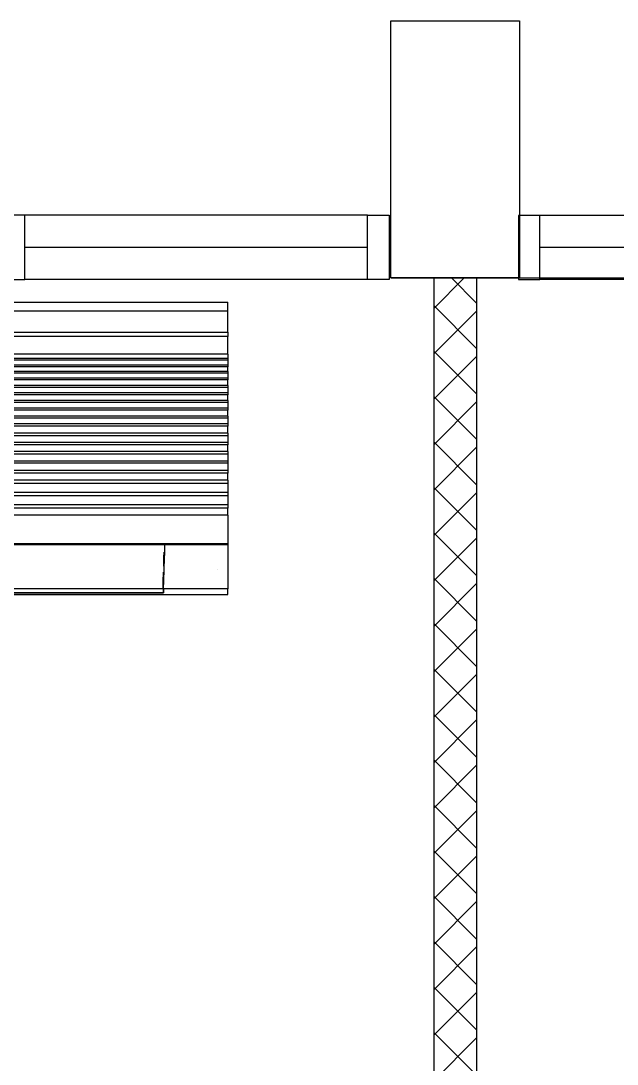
# Model space of a CAD drawing. Header units: millimetres. Extents: x 982 to 80582, y 687 to 58800.
# Drawn here: x 35354 to 36745, y 23297 to 25733 of the extents above; entities that cross this region are included whole.
import ezdxf

# ---------------------------------------------------------------- set-up
doc = ezdxf.new("R2010")
doc.units = ezdxf.units.MM
for name, color, linetype in [('A-COLUMN', 3, 'Continuous'), ('A-HATCH', 8, 'Continuous'), ('A-PARTITION', 4, 'Continuous'), ('A-WALL', 1, 'Continuous'), ('A-WIN', 9, 'Continuous'), ('Edges', 7, 'Continuous')]:
    doc.layers.add(name, color=color, linetype=linetype)

# ---------------------------------------------------------------- blocks, each defined once
blk = doc.blocks.new('A$C04C40081')
at = {"layer": 'A-WIN', "color": 8}
for p, q in [((850, 150), (50, 150)), ((850, 75), (50, 75)), ((850, 0), (50, 0))]:
    blk.add_line(p, q, dxfattribs=at)
at = {"layer": 'A-WIN', "color": 8, "linetype": 'Continuous'}
for points in [[(50, 150), (0, 150), (0, 0), (50, 0)], [(850, 150), (900, 150), (900, 0), (850, 0)]]:
    blk.add_lwpolyline(points, close=True, dxfattribs=at)
blk = doc.blocks.new('air con')
at = {"layer": 'Edges'}
for p, q in [((71.402, 41.898), (152.402, 41.898)), ((152.402, 41.095), (152.402, 41.898)), ((71.402, 41.095), (152.402, 41.095)), ((152.402, 39.122), (152.402, 41.095)), ((71.402, 39.122), (152.402, 39.122)), ((152.402, 38.724), (71.402, 38.724)), ((152.402, 39.122), (152.402, 38.724)), ((152.402, 37.092), (152.402, 38.724)), ((152.402, 37.092), (71.402, 37.092)), ((152.402, 36.701), (71.402, 36.701)), ((152.402, 37.092), (152.402, 36.701)), ((152.402, 36.701), (152.402, 36.542)), ((152.402, 36.542), (71.402, 36.542)), ((152.402, 36.078), (71.402, 36.078)), ((152.402, 35.914), (71.402, 35.914)), ((152.402, 36.542), (152.402, 36.078)), ((152.402, 36.078), (152.402, 35.914)), ((152.402, 35.493), (152.402, 35.914)), ((152.402, 35.493), (71.402, 35.493)), ((152.402, 35.34), (71.402, 35.34)), ((152.402, 34.877), (71.402, 34.877)), ((152.402, 34.709), (71.402, 34.709)), ((152.402, 35.493), (152.402, 35.34)), ((152.402, 35.34), (152.402, 34.877)), ((152.402, 34.877), (152.402, 34.709)), ((152.402, 34.207), (152.402, 34.709)), ((152.402, 34.207), (71.402, 34.207)), ((152.402, 34.022), (71.402, 34.022)), ((152.402, 34.207), (152.402, 34.022)), ((152.402, 34.022), (152.402, 33.51)), ((152.402, 33.51), (71.402, 33.51)), ((152.402, 33.335), (71.402, 33.335)), ((152.402, 32.826), (71.402, 32.826)), ((152.402, 33.51), (152.402, 33.335)), ((152.402, 32.826), (152.402, 33.335)), ((152.402, 32.826), (152.402, 32.625)), ((152.402, 32.625), (71.402, 32.625)), ((152.402, 32.098), (71.402, 32.098)), ((152.402, 31.911), (71.402, 31.911)), ((152.402, 32.625), (152.402, 32.098)), ((152.402, 32.098), (152.402, 31.911)), ((152.402, 31.378), (152.402, 31.911)), ((152.402, 31.378), (71.402, 31.378)), ((152.402, 31.189), (71.402, 31.189)), ((152.402, 31.378), (152.402, 31.189)), ((152.402, 31.189), (152.402, 30.654)), ((152.402, 30.654), (71.402, 30.654)), ((152.402, 30.439), (71.402, 30.439)), ((152.402, 30.654), (152.402, 30.439)), ((152.402, 29.791), (152.402, 30.439)), ((152.402, 29.791), (71.402, 29.791)), ((152.402, 29.562), (71.402, 29.562)), ((152.402, 28.935), (71.402, 28.935)), ((152.402, 29.791), (152.402, 29.562)), ((152.402, 29.562), (152.402, 28.935)), ((152.402, 28.935), (152.402, 28.714)), ((152.402, 28.714), (71.402, 28.714)), ((152.402, 28.092), (71.402, 28.092)), ((152.402, 28.092), (152.402, 28.714)), ((152.402, 28.092), (152.402, 27.871)), ((152.402, 27.871), (71.402, 27.871)), ((152.402, 27.226), (71.402, 27.226)), ((152.402, 27.024), (71.402, 27.024)), ((152.402, 27.871), (152.402, 27.226)), ((152.402, 27.226), (152.402, 27.024)), ((152.402, 27.024), (152.402, 26.349)), ((152.402, 26.349), (71.402, 26.349)), ((152.402, 26.117), (71.402, 26.117)), ((152.402, 26.349), (152.402, 26.117)), ((152.402, 25.469), (152.402, 26.117)), ((152.402, 25.469), (71.402, 25.469)), ((152.402, 25.162), (71.402, 25.162)), ((152.402, 25.469), (152.402, 25.162)), ((152.402, 25.162), (152.402, 24.304)), ((152.402, 24.304), (71.402, 24.304)), ((152.402, 24.304), (152.402, 24.002)), ((152.402, 24.002), (71.402, 24.002)), ((152.402, 23.184), (71.402, 23.184)), ((152.402, 24.002), (152.402, 23.184)), ((152.402, 23.184), (152.402, 22.883)), ((152.402, 22.883), (71.402, 22.883)), ((152.402, 22.213), (71.402, 22.213)), ((152.402, 22.213), (152.402, 22.883)), ((152.402, 22.213), (152.402, 19.568)), ((152.402, 19.568), (71.402, 19.568)), ((152.402, 19.493), (71.402, 19.493)), ((146.588, 19.085), (146.601, 19.493)), ((152.402, 19.568), (152.402, 19.493)), ((152.402, 19.493), (152.402, 15.42)), ((146.494, 18.035), (146.504, 18.391)), ((146.504, 18.391), (146.514, 18.752)), ((146.514, 18.752), (146.516, 18.813)), ((146.562, 18.299), (146.575, 18.687)), ((146.575, 18.687), (146.588, 19.085)), ((146.479, 17.503), (146.484, 17.685)), ((146.484, 17.685), (146.494, 18.035)), ((146.527, 17.206), (146.538, 17.558)), ((146.538, 17.558), (146.55, 17.923)), ((146.55, 17.923), (146.562, 18.299)), ((146.447, 16.349), (146.456, 16.673)), ((146.456, 16.673), (146.464, 16.956)), ((146.495, 16.239), (146.505, 16.546)), ((146.505, 16.546), (146.516, 16.869)), ((146.516, 16.869), (146.527, 17.206)), ((151.402, 17.184), (151.402, 17.175)), ((146.421, 15.42), (76.921, 15.42)), ((146.421, 15.42), (146.429, 15.722)), ((146.468, 15.42), (146.421, 15.42)), ((146.421, 15.42), (146.421, 15.051)), ((146.429, 15.722), (146.438, 16.032)), ((146.438, 16.032), (146.447, 16.349)), ((146.468, 15.42), (146.477, 15.675)), ((152.402, 15.42), (146.468, 15.42)), ((146.468, 15.42), (146.468, 15.051)), ((146.477, 15.675), (146.486, 15.948)), ((146.486, 15.948), (146.495, 16.239)), ((152.402, 14.898), (152.402, 15.42)), ((71.402, 14.898), (152.402, 14.898)), ((146.421, 15.051), (76.921, 15.051)), ((146.421, 15.012), (76.921, 15.012)), ((146.468, 15.051), (146.421, 15.051)), ((146.421, 15.051), (146.421, 15.012))]:
    blk.add_line(p, q, dxfattribs=at)

msp = doc.modelspace()

# ---------------------------------------------------------------- hatches: boundary and pattern name
at = {"layer": 'A-HATCH'}
h = msp.add_hatch(dxfattribs=at)
h.set_pattern_fill('ANSI37', color=8, scale=600)
h.set_pattern_definition([(45, (3598.94, -197620.7), (-53.033009, 53.033009), []), (135, (3598.94, -197620.7), (-53.033009, -53.033009), [])])
h.paths.add_polyline_path([(33392.1, 25133.1), (33292.1, 25133.1), (33292.1, 20633.1), (35017.1, 20633.1), (35017.1, 20733.1), (33392.1, 20733.1)])
h.paths.add_polyline_path([(36417.1, 25133.1), (36367.1, 25133.1), (36367.1, 20633.1), (36417.1, 20633.1)])
h.paths.add_polyline_path([(36367.1, 25133.1), (36317.1, 25133.1), (36317.1, 20633.1), (36367.1, 20633.1)])

# ---------------------------------------------------------------- linework, layer by layer
at = {"layer": 'A-COLUMN', "color": 8}
msp.add_lwpolyline([(36217.1, 25733.1), (36517.1, 25733.1), (36517.1, 25133.1), (36217.1, 25133.1)], close=True, dxfattribs=at)
at = {"layer": 'A-PARTITION', "color": 8}
for p, q in [((36317.1, 25133.1), (36317.1, 20633.1)), ((36417.1, 25133.1), (36417.1, 20633.1))]:
    msp.add_line(p, q, dxfattribs=at)
at = {"layer": 'A-WALL', "color": 8}
msp.add_line((36217.1, 25133.1), (37230.8, 25133.1), dxfattribs=at)

# ---------------------------------------------------------------- block references
at = {"xscale": 25.2884805851763, "yscale": 25.2884805851763, "zscale": 25.2884805851763}
msp.add_blockref('air con', (31982.8, 24016.9), dxfattribs=at)
at = {"layer": 'A-WIN', "color": 8}
for p in [(35313, 25129.1), (36515, 25129)]:
    msp.add_blockref('A$C04C40081', p, dxfattribs=at)

doc.saveas('drawing.dxf')
